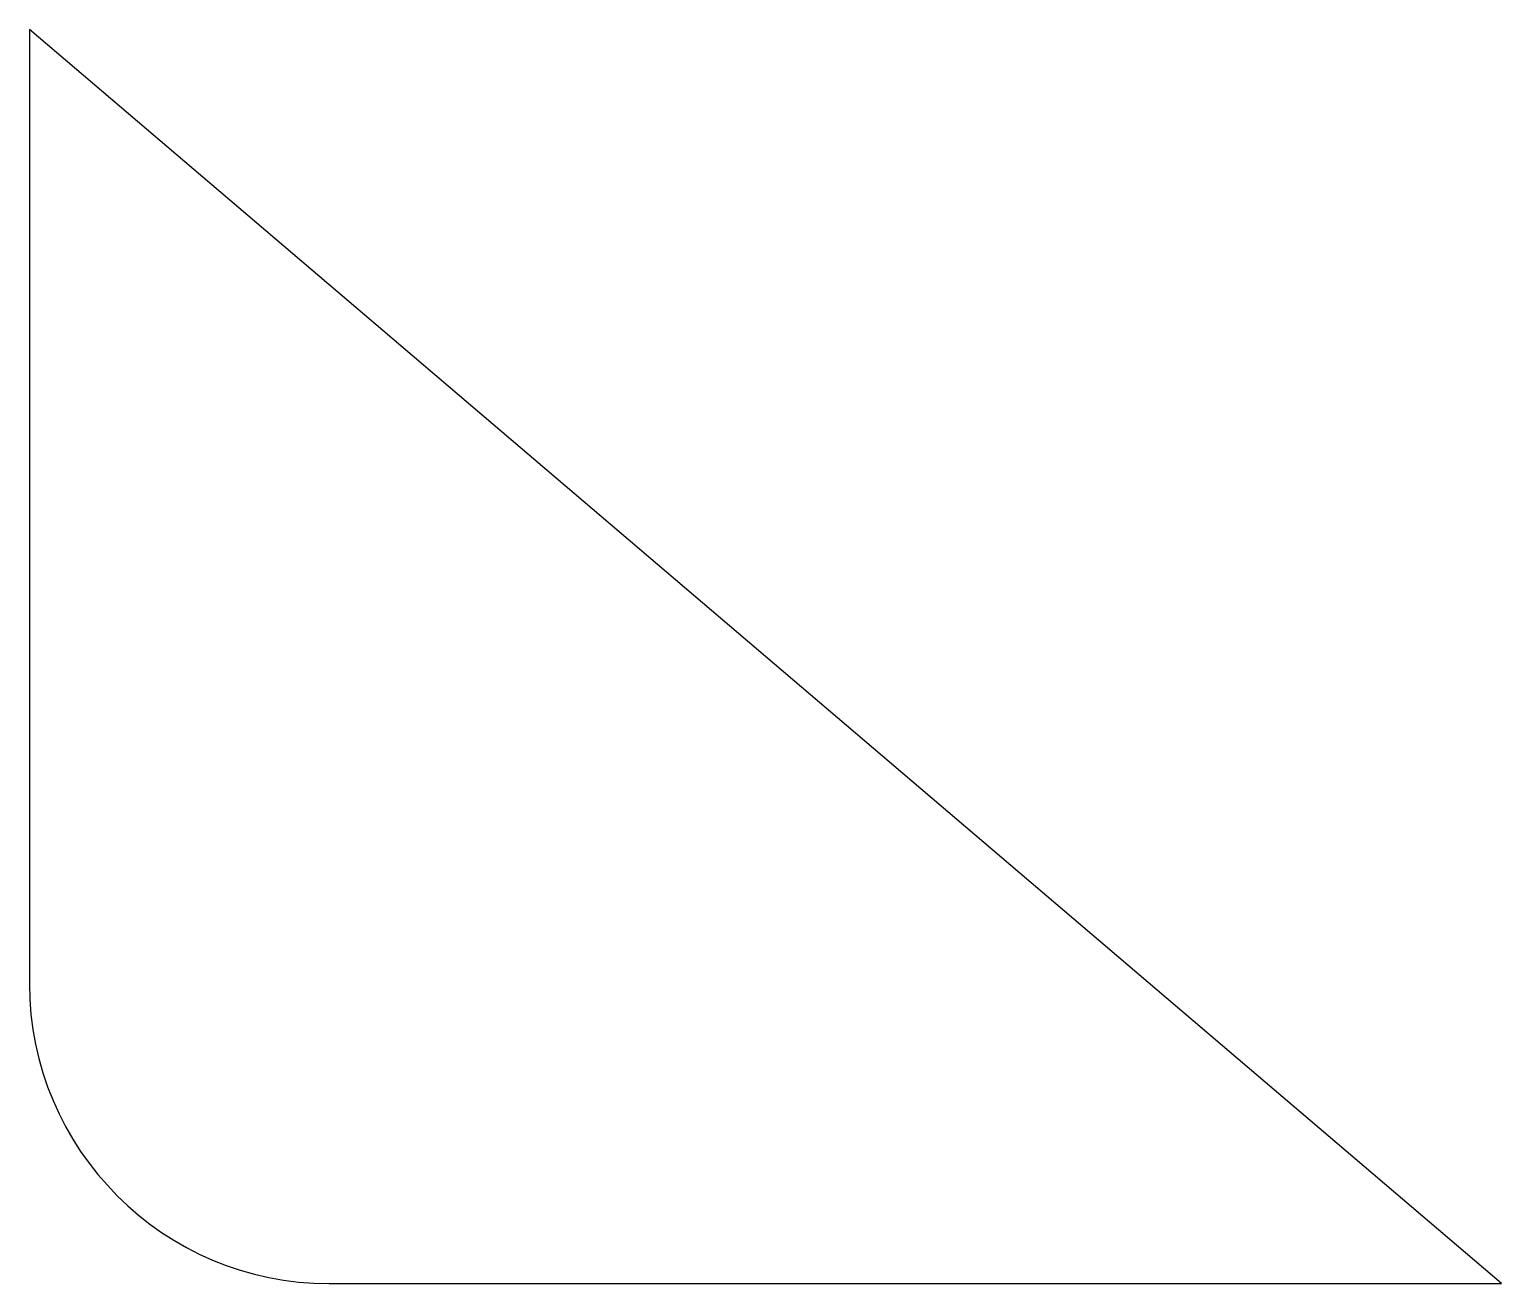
# Model space of a CAD drawing. Header units: millimetres. Extents: x 286 to 313, y 302.7 to 325.7.
import ezdxf

# ---------------------------------------------------------------- set-up
doc = ezdxf.new("R2010")
doc.units = ezdxf.units.MM
doc.layers.add('Default', color=7, linetype='Continuous')
doc.layers.add('MÃO_FRANCESA', color=7, linetype='Continuous')

# ---------------------------------------------------------------- blocks, each defined once
blk = doc.blocks.new('SE')
at = {"layer": 'MÃO_FRANCESA', "color": 7, "linetype": 'Continuous'}
for p, q in [((312.975, 302.728), (285.975, 325.728)), ((285.975, 325.728), (285.975, 308.228)), ((291.475, 302.728), (312.975, 302.728))]:
    blk.add_line(p, q, dxfattribs=at)
blk.add_arc((291.475, 308.228), 5.5, 180, 270, dxfattribs=at)

msp = doc.modelspace()

# ---------------------------------------------------------------- block references
at = {"layer": 'Default'}
msp.add_blockref('SE', (0, 0), dxfattribs=at)

doc.saveas('drawing.dxf')
